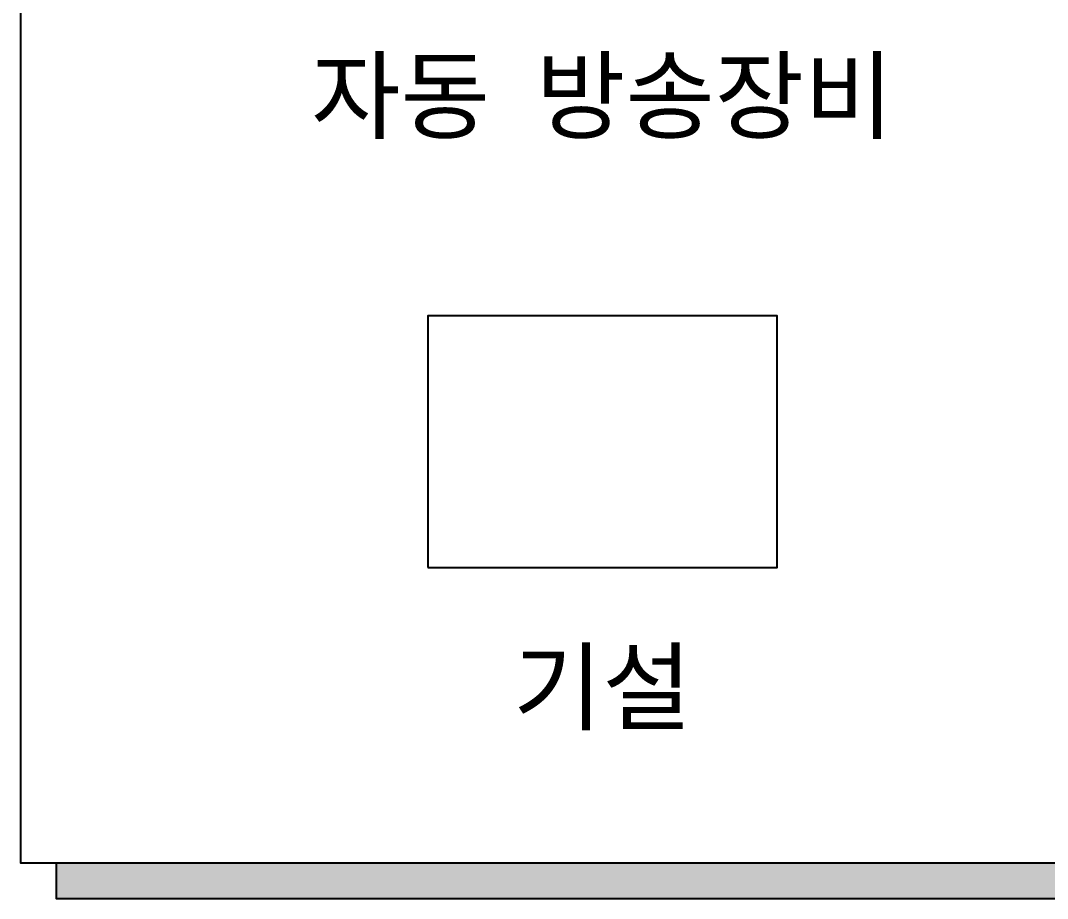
# Model space of a CAD drawing. Header units: millimetres. Extents: x 0 to 841, y 0 to 594.
# Drawn here: x 709.5 to 752.75, y 447.18 to 484.16 of the extents above; entities that cross this region are included whole.
import ezdxf
from ezdxf.enums import TextEntityAlignment as Align

# ---------------------------------------------------------------- set-up
doc = ezdxf.new("R2010")
doc.units = ezdxf.units.MM
doc.header["$LTSCALE"] = 10
doc.layers.add('LINE03', color=3, linetype='Continuous')
doc.layers.add('TEXT03', color=7, linetype='Continuous')
doc.styles.get("Standard").update_dxf_attribs({"font": 'GulimChe.ttf'})

msp = doc.modelspace()

# ---------------------------------------------------------------- hatches: boundary and pattern name
msp.add_hatch(color=256).paths.add_polyline_path([(796, 543.522), (794.5, 543.522), (794.5, 448.681), (711, 448.681), (711, 447.181), (796, 447.181)])

# ---------------------------------------------------------------- linework, layer by layer
for points in [[(714.5, 545.022), (709.5, 545.022), (709.5, 448.681), (794.5, 448.681), (794.5, 545.022), (741.5, 545.022)], [(711, 448.681), (711, 447.181), (796, 447.181), (796, 543.522), (794.5, 543.522)]]:
    msp.add_lwpolyline(points)
at = {"layer": 'LINE03'}
msp.add_lwpolyline([(726.648, 461.121), (741.36, 461.121), (741.36, 471.722), (726.648, 471.722)], close=True, dxfattribs=at)

# ---------------------------------------------------------------- texts
at = {"layer": 'TEXT03'}
for s, p in [('자동 방송장비', (734.004, 481.022)), ('기설', (734.004, 456.121))]:
    msp.add_text(s, height=3, dxfattribs=at).set_placement(p, align=Align.MIDDLE)

doc.saveas('drawing.dxf')
